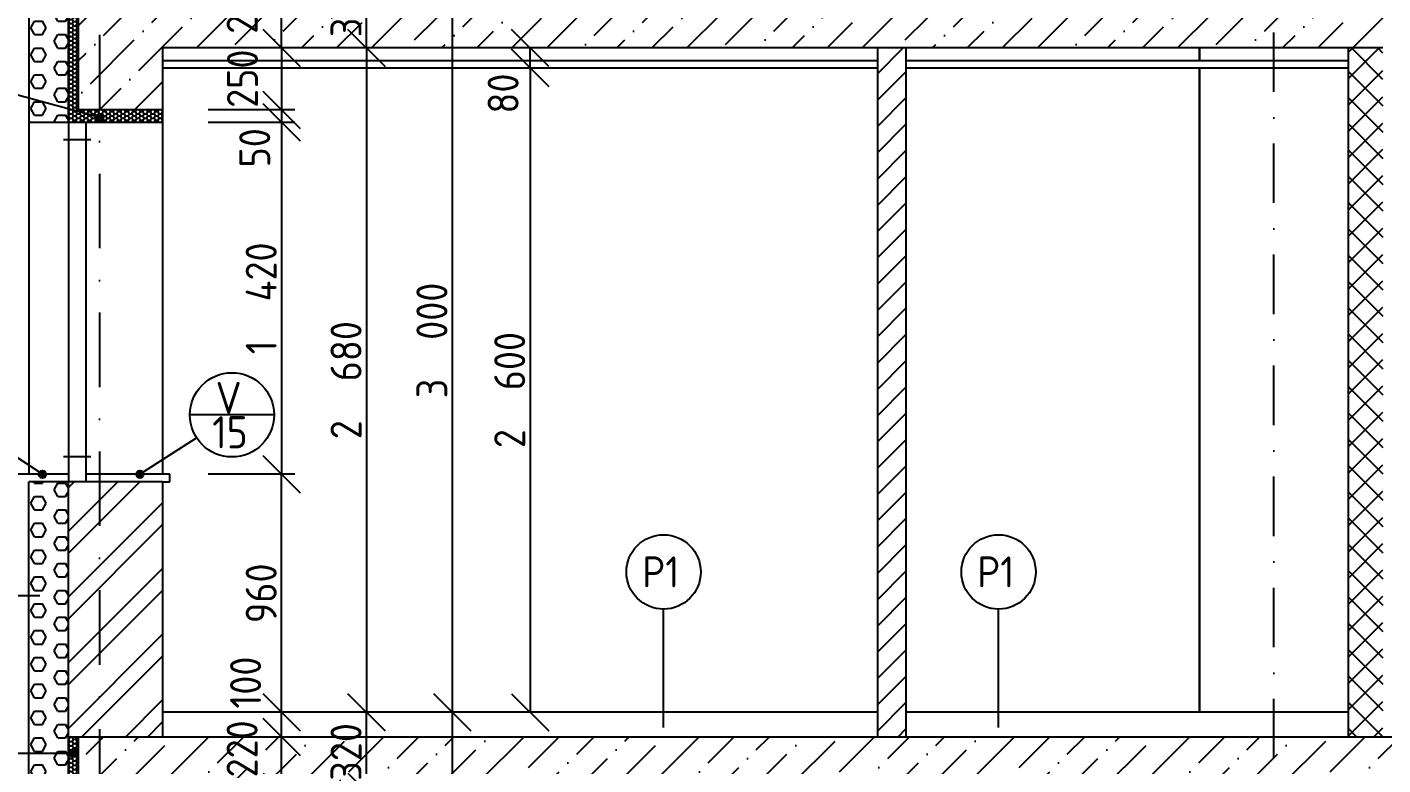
# Model space of a CAD drawing. Extents: x 3792242 to 5145247, y -1546315 to -1031918.
# Drawn here: x 3888902 to 3894374, y -1532856 to -1529880 of the extents above; entities that cross this region are included whole.
import ezdxf

# ---------------------------------------------------------------- set-up
doc = ezdxf.new("R2010")
doc.units = 0
doc.header["$MEASUREMENT"] = 0
doc.linetypes.add('BODKOCIARKOVANA_3', pattern=[5.6, 3, -1.3, 0, -1.3])
doc.layers.get('0').update_dxf_attribs({"linetype": 'CONTINUOUS'})
doc.layers.get('Defpoints').update_dxf_attribs({"color": 61, "linetype": 'CONTINUOUS'})
for name, color, linetype in [('KÓTY', 4, 'CONTINUOUS'), ('MÚRY', 1, 'CONTINUOUS'), ('OKNÁ', 143, 'CONTINUOUS'), ('osi', 253, 'CONTINUOUS'), ('TENKÁ', 7, 'CONTINUOUS'), ('ŠRAFY', 82, 'CONTINUOUS'), ('šrafy-múry', 8, 'CONTINUOUS')]:
    doc.layers.add(name, color=color, linetype=linetype)
doc.styles.add('STYLE1', font='isocp.shx')
doc.dimstyles.new('STANDARD-50', dxfattribs={"dimtxt": 125, "dimasz": 150, "dimexe": 10, "dimexo": 200, "dimgap": 20, "dimtad": 1, "dimdsep": 46, "dimlunit": 6, "dimtxsty": 'STYLE1', "dimblk1": 'OBLIQUE', "dimblk2": 'OBLIQUE', "dimsah": 1, "dimcen": 2.5, "dimse1": 1, "dimse2": 1, "dimadec": 0, "dimazin": 0, "dimtfac": 1, "dimtmove": 1, "dimatfit": 3, "dimldrblk": 'OBLIQUE', "dimfxl": 1, "dimtolj": 1, "dimtzin": 0, "dimarcsym": 0})
pattern_1 = [(0, (-554060, -29883.5), (15, 8.660254038), [10, -20]), (120, (-554060, -29883.5), (-15, 8.660254038), [10, -20]), (60, (-554060, -29883.5), (4e-15, 17.320508076), [-20, 10])]

# ---------------------------------------------------------------- blocks, each defined once
blk = doc.blocks.new('_OBLIQUE')
at = {"color": 0, "linetype": 'ByBlock'}
blk.add_line((-0.5, -0.5), (0.5, 0.5), dxfattribs=at)
blk = doc.blocks.new('*D32215')
at = {"layer": 'Defpoints', "color": 0}
for p in [(3889449, -1532743.8), (3889929.5, -1532743.8), (3889449, -1532963.8)]:
    blk.add_point(p, dxfattribs=at)
at = {"layer": 'KÓTY', "color": 0, "lineweight": -2, "ltscale": 0.25}
blk.add_line((3889929.5, -1532963.8), (3889929.5, -1532743.8), dxfattribs=at)
at = {"layer": 'KÓTY', "color": 0, "linetype": 'ByBlock', "lineweight": -2, "xscale": 150, "yscale": 150, "zscale": 150}
for p, rotation in [((3889929.5, -1532743.8), 90), ((3889929.5, -1532963.8), 270)]:
    blk.add_blockref('_OBLIQUE', p, dxfattribs=dict(at, rotation=rotation))
at = {"layer": 'KÓTY', "color": 0, "insert": (3889770, -1532791.5), "char_height": 125, "attachment_point": 5, "rotation": 90, "style": 'STYLE1'}
blk.add_mtext('\\A1;220', dxfattribs=at)
blk = doc.blocks.new('*D32216')
at = {"layer": 'Defpoints', "color": 0}
for p in [(3889929.5, -1532643.8), (3889929.5, -1532643.8), (3889929.5, -1532743.8)]:
    blk.add_point(p, dxfattribs=at)
at = {"layer": 'KÓTY', "color": 0, "lineweight": -2, "ltscale": 0.25}
blk.add_line((3889929.5, -1532743.8), (3889929.5, -1532643.8), dxfattribs=at)
at = {"layer": 'KÓTY', "color": 0, "linetype": 'ByBlock', "lineweight": -2, "xscale": 150, "yscale": 150, "zscale": 150}
for p, rotation in [((3889929.5, -1532643.8), 90), ((3889929.5, -1532743.8), 270)]:
    blk.add_blockref('_OBLIQUE', p, dxfattribs=dict(at, rotation=rotation))
at = {"layer": 'KÓTY', "color": 0, "insert": (3889784, -1532524), "char_height": 125, "attachment_point": 5, "rotation": 90, "style": 'STYLE1'}
blk.add_mtext('\\A1;100', dxfattribs=at)
blk = doc.blocks.new('*D32218')
at = {"layer": 'Defpoints', "color": 0}
for p in [(3889449, -1530263.8), (3889449, -1531683.8), (3889929.5, -1531683.8)]:
    blk.add_point(p, dxfattribs=at)
at = {"layer": 'KÓTY', "color": 0, "lineweight": -2, "ltscale": 0.25}
blk.add_line((3889929.5, -1530263.8), (3889929.5, -1531683.8), dxfattribs=at)
at = {"layer": 'KÓTY', "color": 0, "linetype": 'ByBlock', "lineweight": -2, "xscale": 150, "yscale": 150, "zscale": 150}
for p, rotation in [((3889929.5, -1530263.8), 90), ((3889929.5, -1531683.8), 270)]:
    blk.add_blockref('_OBLIQUE', p, dxfattribs=dict(at, rotation=rotation))
at = {"layer": 'KÓTY', "color": 0, "insert": (3889847, -1530973.8), "char_height": 125, "attachment_point": 5, "rotation": 90, "style": 'STYLE1'}
blk.add_mtext('\\A1;1ﾠ420', dxfattribs=at)
blk = doc.blocks.new('*D32219')
at = {"layer": 'Defpoints', "color": 0}
for p in [(3889449, -1530213.8), (3889449, -1530263.8), (3889929.5, -1530263.8)]:
    blk.add_point(p, dxfattribs=at)
at = {"layer": 'KÓTY', "color": 0, "lineweight": -2, "ltscale": 0.25}
blk.add_line((3889929.5, -1530213.8), (3889929.5, -1530263.8), dxfattribs=at)
at = {"layer": 'KÓTY', "color": 0, "linetype": 'ByBlock', "lineweight": -2, "xscale": 150, "yscale": 150, "zscale": 150}
for p, rotation in [((3889929.5, -1530213.8), 90), ((3889929.5, -1530263.8), 270)]:
    blk.add_blockref('_OBLIQUE', p, dxfattribs=dict(at, rotation=rotation))
at = {"layer": 'KÓTY', "color": 0, "insert": (3889821, -1530366.5), "char_height": 125, "attachment_point": 5, "rotation": 90, "style": 'STYLE1'}
blk.add_mtext('\\A1;50', dxfattribs=at)
blk = doc.blocks.new('*D32220')
at = {"layer": 'Defpoints', "color": 0}
for p in [(3889449, -1529963.8), (3889449, -1530213.8), (3889929.5, -1530213.8)]:
    blk.add_point(p, dxfattribs=at)
at = {"layer": 'KÓTY', "color": 0, "lineweight": -2, "ltscale": 0.25}
blk.add_line((3889929.5, -1529963.8), (3889929.5, -1530213.8), dxfattribs=at)
at = {"layer": 'KÓTY', "color": 0, "linetype": 'ByBlock', "lineweight": -2, "xscale": 150, "yscale": 150, "zscale": 150}
for p, rotation in [((3889929.5, -1529963.8), 90), ((3889929.5, -1530213.8), 270)]:
    blk.add_blockref('_OBLIQUE', p, dxfattribs=dict(at, rotation=rotation))
at = {"layer": 'KÓTY', "color": 0, "insert": (3889771.5, -1530087.5), "char_height": 125, "attachment_point": 5, "rotation": 90, "style": 'STYLE1'}
blk.add_mtext('\\A1;250', dxfattribs=at)
blk = doc.blocks.new('*D32221')
at = {"layer": 'Defpoints', "color": 0}
for p in [(3889929.5, -1531683.8), (3889929.5, -1531683.8), (3889929.5, -1532643.8)]:
    blk.add_point(p, dxfattribs=at)
at = {"layer": 'KÓTY', "color": 0, "lineweight": -2, "ltscale": 0.25}
blk.add_line((3889929.5, -1532643.8), (3889929.5, -1531683.8), dxfattribs=at)
at = {"layer": 'KÓTY', "color": 0, "linetype": 'ByBlock', "lineweight": -2, "xscale": 150, "yscale": 150, "zscale": 150}
for p, rotation in [((3889929.5, -1531683.8), 90), ((3889929.5, -1532643.8), 270)]:
    blk.add_blockref('_OBLIQUE', p, dxfattribs=dict(at, rotation=rotation))
at = {"layer": 'KÓTY', "color": 0, "insert": (3889847, -1532163.8), "char_height": 125, "attachment_point": 5, "rotation": 90, "style": 'STYLE1'}
blk.add_mtext('\\A1;960', dxfattribs=at)
blk = doc.blocks.new('*D32224')
at = {"layer": 'Defpoints', "color": 0}
for p in [(3889449, -1529743.8), (3889929.5, -1529743.8), (3889449, -1529963.8)]:
    blk.add_point(p, dxfattribs=at)
at = {"layer": 'KÓTY', "color": 0, "lineweight": -2, "ltscale": 0.25}
blk.add_line((3889929.5, -1529963.8), (3889929.5, -1529743.8), dxfattribs=at)
at = {"layer": 'KÓTY', "color": 0, "linetype": 'ByBlock', "lineweight": -2, "xscale": 150, "yscale": 150, "zscale": 150}
for p, rotation in [((3889929.5, -1529743.8), 90), ((3889929.5, -1529963.8), 270)]:
    blk.add_blockref('_OBLIQUE', p, dxfattribs=dict(at, rotation=rotation))
at = {"layer": 'KÓTY', "color": 0, "insert": (3889770, -1529791.5), "char_height": 125, "attachment_point": 5, "rotation": 90, "style": 'STYLE1'}
blk.add_mtext('\\A1;220', dxfattribs=at)
blk = doc.blocks.new('*D32233')
at = {"layer": 'Defpoints', "color": 0}
for p in [(3890284.5, -1532643.8), (3890618.5, -1532643.8), (3890284.5, -1535643.8)]:
    blk.add_point(p, dxfattribs=at)
at = {"layer": 'KÓTY', "color": 0, "lineweight": -2, "ltscale": 0.25}
blk.add_line((3890618.5, -1535643.8), (3890618.5, -1532643.8), dxfattribs=at)
at = {"layer": 'KÓTY', "color": 0, "linetype": 'ByBlock', "lineweight": -2, "xscale": 150, "yscale": 150, "zscale": 150}
for p, rotation in [((3890618.5, -1532643.8), 90), ((3890618.5, -1535643.8), 270)]:
    blk.add_blockref('_OBLIQUE', p, dxfattribs=dict(at, rotation=rotation))
at = {"layer": 'KÓTY', "color": 0, "insert": (3890536, -1534143.8), "char_height": 125, "attachment_point": 5, "rotation": 90, "style": 'STYLE1'}
blk.add_mtext('\\A1;3ﾠ000', dxfattribs=at)
blk = doc.blocks.new('*D32234')
at = {"layer": 'Defpoints', "color": 0}
for p in [(3890284.5, -1529643.8), (3890618.5, -1529643.8), (3890284.5, -1532643.8)]:
    blk.add_point(p, dxfattribs=at)
at = {"layer": 'KÓTY', "color": 0, "lineweight": -2, "ltscale": 0.25}
blk.add_line((3890618.5, -1532643.8), (3890618.5, -1529643.8), dxfattribs=at)
at = {"layer": 'KÓTY', "color": 0, "linetype": 'ByBlock', "lineweight": -2, "xscale": 150, "yscale": 150, "zscale": 150}
for p, rotation in [((3890618.5, -1529643.8), 90), ((3890618.5, -1532643.8), 270)]:
    blk.add_blockref('_OBLIQUE', p, dxfattribs=dict(at, rotation=rotation))
at = {"layer": 'KÓTY', "color": 0, "insert": (3890536, -1531143.8), "char_height": 125, "attachment_point": 5, "rotation": 90, "style": 'STYLE1'}
blk.add_mtext('\\A1;3ﾠ000', dxfattribs=at)
blk = doc.blocks.new('*D32236')
at = {"layer": 'Defpoints', "color": 0}
for p in [(3890272, -1532643.8), (3890272, -1532643.8), (3890272, -1532963.8)]:
    blk.add_point(p, dxfattribs=at)
at = {"layer": 'KÓTY', "color": 0, "lineweight": -2, "ltscale": 0.25}
blk.add_line((3890272, -1532963.8), (3890272, -1532643.8), dxfattribs=at)
at = {"layer": 'KÓTY', "color": 0, "linetype": 'ByBlock', "lineweight": -2, "xscale": 150, "yscale": 150, "zscale": 150}
for p, rotation in [((3890272, -1532643.8), 90), ((3890272, -1532963.8), 270)]:
    blk.add_blockref('_OBLIQUE', p, dxfattribs=dict(at, rotation=rotation))
at = {"layer": 'KÓTY', "color": 0, "insert": (3890189.5, -1532803.8), "char_height": 125, "attachment_point": 5, "rotation": 90, "style": 'STYLE1'}
blk.add_mtext('\\A1;320', dxfattribs=at)
blk = doc.blocks.new('*D32237')
at = {"layer": 'Defpoints', "color": 0}
for p in [(3889929.5, -1529963.8), (3889929.5, -1532643.8), (3890272, -1532643.8)]:
    blk.add_point(p, dxfattribs=at)
at = {"layer": 'KÓTY', "color": 0, "lineweight": -2, "ltscale": 0.25}
blk.add_line((3890272, -1529963.8), (3890272, -1532643.8), dxfattribs=at)
at = {"layer": 'KÓTY', "color": 0, "linetype": 'ByBlock', "lineweight": -2, "xscale": 150, "yscale": 150, "zscale": 150}
for p, rotation in [((3890272, -1529963.8), 90), ((3890272, -1532643.8), 270)]:
    blk.add_blockref('_OBLIQUE', p, dxfattribs=dict(at, rotation=rotation))
at = {"layer": 'KÓTY', "color": 0, "insert": (3890189.5, -1531303.8), "char_height": 125, "attachment_point": 5, "rotation": 90, "style": 'STYLE1'}
blk.add_mtext('\\A1;2ﾠ680', dxfattribs=at)
blk = doc.blocks.new('*D32238')
at = {"layer": 'Defpoints', "color": 0}
for p in [(3890272, -1529643.8), (3890272, -1529643.8), (3890272, -1529963.8)]:
    blk.add_point(p, dxfattribs=at)
at = {"layer": 'KÓTY', "color": 0, "lineweight": -2, "ltscale": 0.25}
blk.add_line((3890272, -1529963.8), (3890272, -1529643.8), dxfattribs=at)
at = {"layer": 'KÓTY', "color": 0, "linetype": 'ByBlock', "lineweight": -2, "xscale": 150, "yscale": 150, "zscale": 150}
for p, rotation in [((3890272, -1529643.8), 90), ((3890272, -1529963.8), 270)]:
    blk.add_blockref('_OBLIQUE', p, dxfattribs=dict(at, rotation=rotation))
at = {"layer": 'KÓTY', "color": 0, "insert": (3890189.5, -1529803.8), "char_height": 125, "attachment_point": 5, "rotation": 90, "style": 'STYLE1'}
blk.add_mtext('\\A1;320', dxfattribs=at)
blk = doc.blocks.new('*D32241')
at = {"layer": 'Defpoints', "color": 0}
for p in [(3890593, -1530043.8), (3890593, -1532643.8), (3890932.5, -1532643.8)]:
    blk.add_point(p, dxfattribs=at)
at = {"layer": 'KÓTY', "color": 0, "lineweight": -2, "ltscale": 0.25}
blk.add_line((3890932.5, -1530043.8), (3890932.5, -1532643.8), dxfattribs=at)
at = {"layer": 'KÓTY', "color": 0, "linetype": 'ByBlock', "lineweight": -2, "xscale": 150, "yscale": 150, "zscale": 150}
for p, rotation in [((3890932.5, -1530043.8), 90), ((3890932.5, -1532643.8), 270)]:
    blk.add_blockref('_OBLIQUE', p, dxfattribs=dict(at, rotation=rotation))
at = {"layer": 'KÓTY', "color": 0, "insert": (3890850, -1531343.8), "char_height": 125, "attachment_point": 5, "rotation": 90, "style": 'STYLE1'}
blk.add_mtext('\\A1;2ﾠ600', dxfattribs=at)
blk = doc.blocks.new('*D32242')
at = {"layer": 'Defpoints', "color": 0}
for p in [(3890932.5, -1529963.8), (3890932.5, -1529963.8), (3890932.5, -1530043.8)]:
    blk.add_point(p, dxfattribs=at)
at = {"layer": 'KÓTY', "color": 0, "lineweight": -2, "ltscale": 0.25}
blk.add_line((3890932.5, -1530043.8), (3890932.5, -1529963.8), dxfattribs=at)
at = {"layer": 'KÓTY', "color": 0, "linetype": 'ByBlock', "lineweight": -2, "xscale": 150, "yscale": 150, "zscale": 150}
for p, rotation in [((3890932.5, -1529963.8), 90), ((3890932.5, -1530043.8), 270)]:
    blk.add_blockref('_OBLIQUE', p, dxfattribs=dict(at, rotation=rotation))
at = {"layer": 'KÓTY', "color": 0, "insert": (3890823.5, -1530147.5), "char_height": 125, "attachment_point": 5, "rotation": 90, "style": 'STYLE1'}
blk.add_mtext('\\A1;80', dxfattribs=at)
blk = doc.blocks.new('*D49726')
at = {"layer": 'Defpoints', "color": 0}
for p in [(3889069, -1531713.8), (3887919, -1532743.8), (3889069, -1532743.8)]:
    blk.add_point(p, dxfattribs=at)
at = {"layer": 'KÓTY', "color": 0, "lineweight": -2, "ltscale": 0.25}
blk.add_line((3887919, -1531713.8), (3887919, -1532743.8), dxfattribs=at)
at = {"layer": 'KÓTY', "color": 0, "linetype": 'ByBlock', "lineweight": -2, "xscale": 150, "yscale": 150, "zscale": 150}
for p, rotation in [((3887919, -1531713.8), 90), ((3887919, -1532743.8), 270)]:
    blk.add_blockref('_OBLIQUE', p, dxfattribs=dict(at, rotation=rotation))
at = {"layer": 'KÓTY', "color": 0, "insert": (3887836.5, -1532228.8), "char_height": 125, "attachment_point": 5, "rotation": 90, "style": 'STYLE1'}
blk.add_mtext('\\A1;1ﾠ030', dxfattribs=at)
blk = doc.blocks.new('*D49727')
at = {"layer": 'Defpoints', "color": 0}
for p in [(3887919, -1531683.8), (3889069, -1531683.8), (3889069, -1531713.8)]:
    blk.add_point(p, dxfattribs=at)
at = {"layer": 'KÓTY', "color": 0, "lineweight": -2, "ltscale": 0.25}
for p, q in [((3887919, -1531683.8), (3887919, -1531533.8)), ((3887919, -1531713.8), (3887919, -1531683.8)), ((3887919, -1531713.8), (3887919, -1531863.8))]:
    blk.add_line(p, q, dxfattribs=at)
at = {"layer": 'KÓTY', "color": 0, "linetype": 'ByBlock', "lineweight": -2, "xscale": 150, "yscale": 150, "zscale": 150}
for p, rotation in [((3887919, -1531683.8), 270), ((3887919, -1531713.8), 90)]:
    blk.add_blockref('_OBLIQUE', p, dxfattribs=dict(at, rotation=rotation))
at = {"layer": 'KÓTY', "color": 0, "insert": (3887795.5, -1531790), "char_height": 125, "attachment_point": 5, "rotation": 90, "style": 'STYLE1'}
blk.add_mtext('\\A1;30', dxfattribs=at)

msp = doc.modelspace()

# ---------------------------------------------------------------- hatches: boundary and pattern name
at = {"layer": 'TENKÁ'}
h = msp.add_hatch(color=256, dxfattribs=at)
h.dxf.hatch_style = 1
h.paths.add_polyline_path([(3889195.5, -1530228.946, -2.41421356), (3889180.5, -1530243.946, -0.41421356)])
h = msp.add_hatch(color=256, dxfattribs=at)
h.dxf.hatch_style = 1
h.paths.add_polyline_path([(3888964, -1531668.77, 2.41421356), (3888979, -1531683.77, 0.41421356)])
h = msp.add_hatch(color=256, dxfattribs=at)
h.dxf.hatch_style = 1
h.paths.add_polyline_path([(3889357, -1531668.77, 2.41421356), (3889372, -1531683.77, 0.41421356)])
h = msp.add_hatch(color=256, dxfattribs=at)
h.dxf.hatch_style = 1
h.paths.add_polyline_path([(3889086.5, -1532793.176, 2.41421356), (3889101.5, -1532808.176, 0.41421356)])
at = {"layer": 'ŠRAFY'}
h = msp.add_hatch(dxfattribs=at)
h.set_pattern_fill('HEX', color=256, scale=250)
h.set_pattern_definition([(0, (-559036, -17883.5), (0, 54.12658774), [31.25, -62.5]), (120, (-559036, -17883.5), (-46.875, -27.06329387), [31.25, -62.5]), (60, (-559004.75, -17883.5), (-46.875, 27.06329387), [31.25, -62.5])])
h.paths.add_polyline_path([(3889069, -1528713.77), (3888909, -1528713.77), (3888909, -1530263.77), (3889069, -1530263.77), (3889069, -1529743.77)])
h = msp.add_hatch(dxfattribs=at)
h.set_pattern_fill('HONEY', color=256, scale=80)
h.set_pattern_definition(pattern_1)
h.paths.add_polyline_path([(3889109, -1529743.77), (3889069, -1529743.77), (3889069, -1529963.77), (3889109, -1529963.77)])
h = msp.add_hatch(dxfattribs=at)
h.set_pattern_fill('HONEY', color=256, scale=80)
h.set_pattern_definition(pattern_1)
h.paths.add_polyline_path([(3889069, -1530213.77), (3889109, -1530213.77), (3889109, -1529963.77), (3889069, -1529963.77)])
at = {"layer": 'ŠRAFY', "ltscale": 0.25}
h = msp.add_hatch(dxfattribs=at)
h.set_pattern_fill('ANSI31', color=256, scale=600, style=0)
h.set_pattern_definition([(45, (583837, 6000), (-53.0330086, 53.0330086), [])])
h.paths.add_polyline_path([(3892449, -1532743.77), (3892449, -1532643.77), (3892449, -1529963.77), (3892334, -1529963.77), (3892334, -1532643.77), (3892334, -1532743.77)])
h = msp.add_hatch(dxfattribs=at)
h.set_pattern_fill('ANSI37', color=256, scale=600, style=0)
h.set_pattern_definition([(45, (-3027247.4, 364531.64), (-53.0330086, 53.0330086), []), (135, (-3027247.4, 364531.64), (-53.0330086, -53.0330086), [])])
h.paths.add_polyline_path([(3894374, -1529963.77), (3894234, -1529963.77), (3894234, -1530013.77), (3894234, -1530043.77), (3894234, -1532643.77), (3894234, -1532743.77), (3894374, -1532743.77), (3894374, -1532643.77), (3894374, -1530043.77), (3894374, -1530013.77)])
at = {"layer": 'ŠRAFY'}
h = msp.add_hatch(dxfattribs=at)
h.set_pattern_fill('HONEY', color=256, scale=80)
h.set_pattern_definition([(0, (-554060, -29883.5), (15, 8.660254038), [10, -20]), (120, (-554060, -29883.5), (-15, 8.660254038), [10, -20]), (60, (-554060, -29883.5), (3e-15, 17.320508076), [-20, 10])])
h.paths.add_polyline_path([(3889449, -1530263.77), (3889449, -1530213.77), (3889379, -1530213.77), (3889349, -1530213.77), (3889279, -1530213.77), (3889209, -1530213.77), (3889139, -1530213.77), (3889069, -1530213.77), (3889069, -1530263.77), (3889139, -1530263.77)])
h = msp.add_hatch(dxfattribs=at)
h.set_pattern_fill('HEX', color=256, scale=250)
h.set_pattern_definition([(0, (-559036, -20883.5), (0, 54.12658774), [31.25, -62.5]), (120, (-559036, -20883.5), (-46.875, -27.06329387), [31.25, -62.5]), (60, (-559004.75, -20883.5), (-46.875, 27.06329387), [31.25, -62.5])])
h.paths.add_polyline_path([(3889069, -1531713.77), (3888909, -1531713.77), (3888909, -1533263.77), (3889069, -1533263.77), (3889069, -1532743.77)])
h = msp.add_hatch(dxfattribs=at)
h.set_pattern_fill('ANSI32', color=256, scale=500)
h.set_pattern_definition([(45, (-32461.5, -401519.38), (-132.5825215, 132.5825215), []), (45, (-32373.11, -401519.38), (-132.5825215, 132.5825215), [])])
h.paths.add_polyline_path([(3889449, -1532743.77), (3889449, -1532643.77), (3889449, -1531713.77), (3889139, -1531713.77), (3889069, -1531713.77), (3889069, -1532743.77)])
h = msp.add_hatch(dxfattribs=at)
h.set_pattern_fill('HONEY', color=256, scale=80)
h.set_pattern_definition([(0, (-554060, -32883.5), (15, 8.660254038), [10, -20]), (120, (-554060, -32883.5), (-15, 8.660254038), [10, -20]), (60, (-554060, -32883.5), (4e-15, 17.320508076), [-20, 10])])
h.paths.add_polyline_path([(3889109, -1532963.77), (3889109, -1532743.77), (3889069, -1532743.77), (3889069, -1532963.77)])
at = {"layer": 'šrafy-múry'}
h = msp.add_hatch(dxfattribs=at)
h.set_pattern_fill('ANSI36', color=253, scale=800, angle=360)
h.paths.add_polyline_path([(3889109, -1530213.77), (3889449, -1530213.77), (3889449, -1529963.77), (3892609, -1529963.77), (3892724, -1529963.77), (3894424, -1529963.77), (3894539, -1529963.77), (3901134, -1529963.77), (3901204, -1529963.77), (3901229, -1529963.77), (3901229, -1529743.77), (3894539, -1529743.77), (3894424, -1529743.77), (3892724, -1529743.77), (3892609, -1529743.77), (3889449, -1529743.77), (3889109, -1529743.77)])
h = msp.add_hatch(dxfattribs=at)
h.set_pattern_fill('ANSI36', color=253, scale=800, angle=360)
h.paths.add_polyline_path([(3889069, -1532963.77), (3889449, -1532963.77), (3892609, -1532963.77), (3892724, -1532963.77), (3894424, -1532963.77), (3894539, -1532963.77), (3901134, -1532963.77), (3901134, -1532743.77), (3889069, -1532743.77)])

# ---------------------------------------------------------------- linework, layer by layer
at = {"layer": 'KÓTY', "ltscale": 0.25}
for p, q in [((3889982.903, -1530213.77), (3889632.903, -1530213.77)), ((3889982.903, -1530263.77), (3889632.903, -1530263.77)), ((3889982.903, -1531683.77), (3889632.903, -1531683.77))]:
    msp.add_line(p, q, dxfattribs=at)
at = {"layer": 'MÚRY'}
for p, q in [((3888909, -1528713.77), (3888909, -1530263.77)), ((3889449, -1529963.77), (3889449, -1530263.77)), ((3892334, -1529963.77), (3889449, -1529963.77)), ((3892334, -1529963.77), (3892334, -1532643.77)), ((3894234, -1529963.77), (3892449, -1529963.77)), ((3892449, -1529963.77), (3892449, -1532643.77)), ((3894234, -1529963.77), (3894234, -1532643.77)), ((3889449, -1530263.77), (3888909, -1530263.77)), ((3889449, -1531713.77), (3888909, -1531713.77)), ((3888909, -1533263.77), (3888909, -1531713.77)), ((3889449, -1531713.77), (3889449, -1532643.77)), ((3892334, -1532643.77), (3889449, -1532643.77)), ((3894234, -1532643.77), (3892449, -1532643.77))]:
    msp.add_line(p, q, dxfattribs=at)
at = {"layer": 'OKNÁ', "ltscale": 0.25}
for p, q in [((3889195.5, -1530243.946), (3888835.567, -1530145.783)), ((3889069, -1530263.77), (3889069, -1531713.77)), ((3889139, -1530263.77), (3889139, -1531713.77)), ((3889159, -1530333.77), (3889049, -1530333.77)), ((3889159, -1531613.77), (3889049, -1531613.77)), ((3888953.5, -1532173.481), (3888676.139, -1532173.481)), ((3891471, -1532705.338), (3891471, -1532227.662)), ((3892823, -1532705.338), (3892823, -1532227.662)), ((3888840.5, -1532808.176), (3889086.5, -1532808.176))]:
    msp.add_line(p, q, dxfattribs=at)
for centre in [(3891471, -1532077.662), (3892823, -1532077.662)]:
    msp.add_circle(centre, 150, dxfattribs=at)
at = {"layer": 'osi', "linetype": 'BODKOCIARKOVANA_3', "ltscale": 100}
msp.add_line((3889194, -1519829.5), (3889194, -1542239.5), dxfattribs=at)
at = {"layer": 'osi', "linetype": 'BODKOCIARKOVANA_3', "ltscale": 80}
msp.add_line((3893934, -1542239.5), (3893934, -1519829.5), dxfattribs=at)
at = {"layer": 'TENKÁ'}
for p, q in [((3889069, -1530263.77), (3889069, -1528713.77)), ((3889109, -1529743.77), (3889109, -1530213.77)), ((3892449, -1529963.77), (3892334, -1529963.77)), ((3893634, -1529963.77), (3893634, -1530013.77)), ((3893634, -1530013.77), (3893634, -1529963.77)), ((3894374, -1529963.77), (3894234, -1529963.77)), ((3889449, -1530013.77), (3892334, -1530013.77)), ((3892449, -1530013.77), (3894234, -1530013.77)), ((3889449, -1530043.77), (3892334, -1530043.77)), ((3892449, -1530043.77), (3894234, -1530043.77)), ((3893634, -1530043.77), (3893634, -1532643.77)), ((3893634, -1532643.77), (3893634, -1530043.77)), ((3889449, -1530213.77), (3889109, -1530213.77)), ((3888909, -1530263.77), (3888909, -1531683.77)), ((3889449, -1530263.77), (3889449, -1531683.77)), ((3888964, -1531683.77), (3888742.435, -1531537.518)), ((3889357, -1531683.77), (3889586.133, -1531536.002)), ((3889069, -1531683.77), (3888859, -1531683.77)), ((3889069, -1533263.77), (3889069, -1531713.77)), ((3889479, -1531683.77), (3889139, -1531683.77)), ((3889449, -1531713.77), (3889479, -1531713.77)), ((3889479, -1531713.77), (3889479, -1531683.77)), ((3889449, -1532643.77), (3889449, -1532743.77)), ((3892334, -1532643.77), (3892334, -1532743.77)), ((3892449, -1532643.77), (3892449, -1532743.77)), ((3894234, -1532643.77), (3894234, -1532743.77)), ((3902909, -1532743.77), (3889069, -1532743.77)), ((3889109, -1532743.77), (3889109, -1533213.77))]:
    msp.add_line(p, q, dxfattribs=at)
at = {"layer": 'TENKÁ', "ltscale": 0.25}
msp.add_line((3889899, -1531443.867), (3889559, -1531443.867), dxfattribs=at)
at = {"layer": 'TENKÁ'}
for centre in [(3889195.5, -1530243.946), (3888964, -1531683.77), (3889357, -1531683.77), (3889086.5, -1532808.176)]:
    msp.add_circle(centre, 15, dxfattribs=at)
at = {"layer": 'TENKÁ', "ltscale": 0.25}
msp.add_circle((3889729, -1531443.867), 170, dxfattribs=at)

# ---------------------------------------------------------------- texts
at = {"layer": 'TENKÁ', "style": 'STYLE1'}
for s, p in [('V', (3889662.97, -1531440.367)), ('15', (3889649.47, -1531579.003))]:
    msp.add_text(s, height=130, dxfattribs=at).set_placement(p)
at = {"layer": 'TENKÁ', "ltscale": 0.25, "style": 'STYLE1'}
for p in [(3891385.196, -1532139.84), (3892737.196, -1532139.84)]:
    msp.add_text('P1', height=125, dxfattribs=at).set_placement(p)

# ---------------------------------------------------------------- dimensions: what is measured, and where the dimension line sits
at = {"layer": 'KÓTY', "ltscale": 0.25}
for base, p1, p2, picture, middle in [((3890272, -1529643.77), (3890272, -1529963.77), (3890272, -1529643.77), '*D32238', (3890189.5, -1529803.77)), ((3890618.5, -1529643.77), (3890284.5, -1532643.77), (3890284.5, -1529643.77), '*D32234', (3890535.957, -1531143.77)), ((3890272, -1532643.77), (3889929.5, -1529963.77), (3889929.5, -1532643.77), '*D32237', (3890189.457, -1531303.77)), ((3890932.5, -1532643.77), (3890593, -1530043.77), (3890593, -1532643.77), '*D32241', (3890849.957, -1531343.77)), ((3887919, -1532743.77), (3889069, -1531713.77), (3889069, -1532743.77), '*D49726', (3887836.457, -1532228.77)), ((3890272, -1532643.77), (3890272, -1532963.77), (3890272, -1532643.77), '*D32236', (3890189.5, -1532803.77)), ((3890618.5, -1532643.77), (3890284.5, -1535643.77), (3890284.5, -1532643.77), '*D32233', (3890535.957, -1534143.77))]:
    dim = msp.add_linear_dim(base=base, p1=p1, p2=p2, angle=90, dimstyle='STANDARD-50', override={"dimtxsty": 'STYLE1', "dimldrblk": 'OBLIQUE'}, dxfattribs=at)
    dim.commit()
    dim.dimension.update_dxf_attribs({"geometry": picture, "text_midpoint": middle})
for base, p1, p2, picture, middle in [((3889929.5, -1529743.77), (3889449, -1529963.77), (3889449, -1529743.77), '*D32224', (3889852.5, -1529791.5)), ((3889929.5, -1530213.77), (3889449, -1529963.77), (3889449, -1530213.77), '*D32220', (3889854, -1530087.5)), ((3889929.5, -1530263.77), (3889449, -1530213.77), (3889449, -1530263.77), '*D32219', (3889903.5, -1530366.5)), ((3889929.5, -1532643.77), (3889929.5, -1532743.77), (3889929.5, -1532643.77), '*D32216', (3889866.5, -1532524)), ((3889929.5, -1532743.77), (3889449, -1532963.77), (3889449, -1532743.77), '*D32215', (3889852.5, -1532791.5))]:
    dim = msp.add_linear_dim(base=base, p1=p1, p2=p2, angle=90, dimstyle='STANDARD-50', dxfattribs=at)
    dim.commit()
    dim.dimension.update_dxf_attribs({"geometry": picture, "text_midpoint": middle, "dimtype": 160})
for base, p1, p2, picture, middle in [((3890932.5, -1529963.77), (3890932.5, -1530043.77), (3890932.5, -1529963.77), '*D32242', (3890906, -1530147.5)), ((3887919, -1531683.77), (3889069, -1531713.77), (3889069, -1531683.77), '*D49727', (3887878, -1531790))]:
    dim = msp.add_linear_dim(base=base, p1=p1, p2=p2, angle=90, dimstyle='STANDARD-50', override={"dimtxsty": 'STYLE1', "dimldrblk": 'OBLIQUE'}, dxfattribs=at)
    dim.commit()
    dim.dimension.update_dxf_attribs({"geometry": picture, "text_midpoint": middle, "dimtype": 160})
for p1, p2, picture, middle in [((3889449, -1530263.77), (3889449, -1531683.77), '*D32218', (3889846.957, -1530973.77)), ((3889929.5, -1532643.77), (3889929.5, -1531683.77), '*D32221', (3889847, -1532163.77))]:
    dim = msp.add_linear_dim(base=(3889929.5, -1531683.77), p1=p1, p2=p2, angle=90, dimstyle='STANDARD-50', dxfattribs=at)
    dim.commit()
    dim.dimension.update_dxf_attribs({"geometry": picture, "text_midpoint": middle})

doc.saveas('drawing.dxf')
